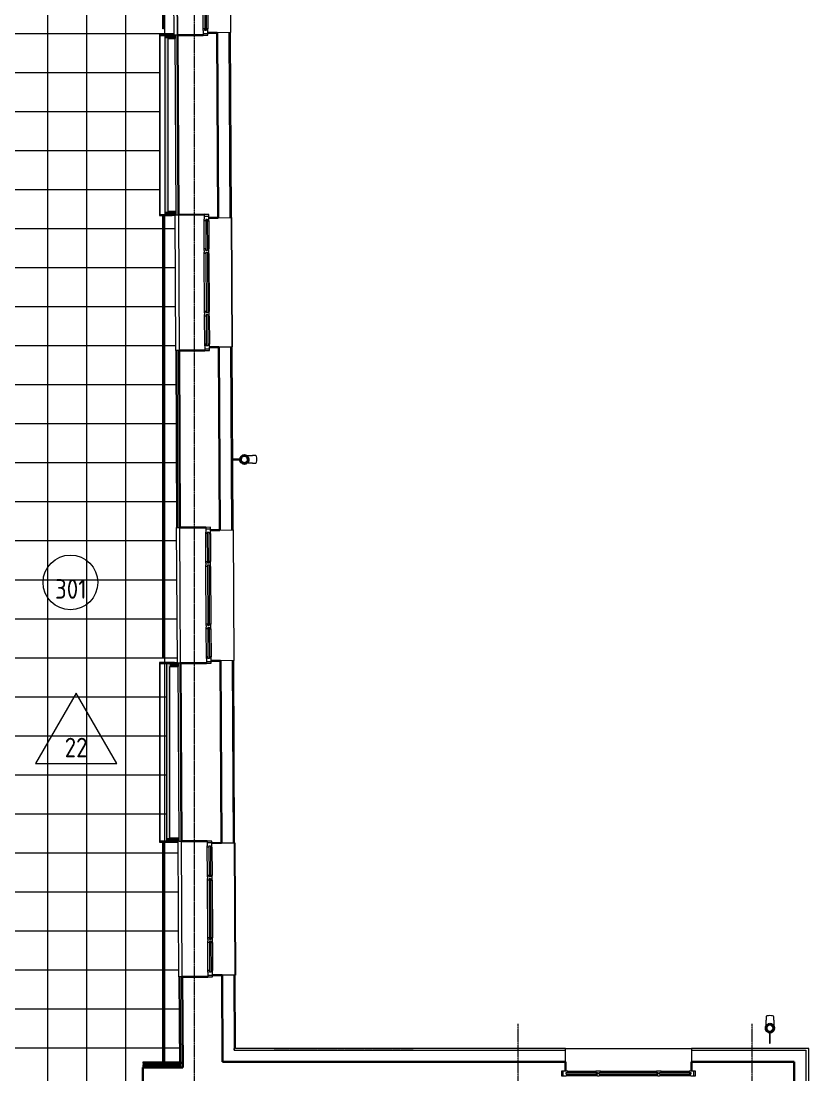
# Model space of a CAD drawing. Header units: millimetres. Extents: x -11798 to 72626, y -32713 to 44110.
# Drawn here: x 779 to 10875, y 20443 to 33950 of the extents above; entities that cross this region are included whole.
import ezdxf

# ---------------------------------------------------------------- set-up
doc = ezdxf.new("R2010")
doc.units = ezdxf.units.MM
doc.linetypes.add('ADSK_Линия сетки', pattern=[25, 20, -2.5, 0, -2.5])
doc.linetypes.add('ADSK_Штрихпунктирная 2 точки_ш15 п1_5 п1_5 п1_5', pattern=[19.5, 15, -1.5, 0, -1.5, 0, -1.5])
for name, color, linetype, lineweight in [('_ Окна', 7, 'Continuous', 9), ('Марки', 7, 'Continuous', 20), ('Марки помещений', 7, 'Continuous', 20), ('Обобщенные модели', 7, 'Continuous', 18), ('Окна', 7, 'Continuous', 9), ('Оси', 7, 'Continuous', 9), ('Перекрытие штриховка', 7, 'Continuous', 18), ('Стены внутренние', 7, 'Continuous', 18), ('Стены наружные', 7, 'Continuous', 18), ('Стены несущие', 7, 'Continuous', 30), ('Стены отделка', 7, 'Continuous', 30), ('Стены штриховка', 7, 'Continuous', 9)]:
    doc.layers.add(name, color=color, linetype=linetype, lineweight=lineweight)
doc.layers.add('Линии', color=7, linetype='Continuous', lineweight=9, true_color=0x00a600)
doc.styles.add('GOST Common_2', font='GOST_Common.ttf', dxfattribs={"width": 0.9, "height": 250})

# ---------------------------------------------------------------- blocks, each defined once
blk = doc.blocks.new('Водосток - Тип 1 _карниз больше 490мм_-5143036-План полов 3-го этажа')
at = {"layer": 'Обобщенные модели'}
for p, q in [((75, 306), (75, 264)), ((175, 264), (175, 306)), ((120, 109), (120, 10)), ((130, 10), (130, 109))]:
    blk.add_line(p, q, dxfattribs=at)
at = {"layer": 'Обобщенные модели', "flags": 128}
for points in [[(75, 173), (75, 174), (75, 177), (75, 180), (75, 183), (75, 186), (75, 190), (75, 193), (75, 197), (75, 201), (75, 205), (75, 210), (75, 214), (75, 219), (75, 224), (75, 229), (75, 234), (75, 239), (75, 245), (75, 250), (75, 256), (75, 261), (75, 264)], [(175, 264), (175, 258), (175, 252), (175, 247), (175, 242), (175, 236), (175, 231), (175, 226), (175, 221), (175, 216), (175, 212), (175, 207), (175, 203), (175, 199), (175, 195), (175, 191), (175, 188), (175, 184), (175, 181), (175, 178), (175, 175), (175, 173)]]:
    blk.add_lwpolyline(points, dxfattribs=at)
at = {"layer": 'Обобщенные модели'}
for start, end in [(90, 270), (270, 90)]:
    blk.add_arc((125, 160), 52, start, end, dxfattribs=at)
at = {"layer": 'Обобщенные модели', "lineweight": 40}
for start, end in [(90, 270), (270, 90)]:
    blk.add_arc((125, 160), 50, start, end, dxfattribs=at)
at = {"layer": 'Обобщенные модели'}
for start_param, end_param in [(4.712389, 6.283185), (3.141593, 4.712389)]:
    blk.add_ellipse((125, 306), major_axis=(-50, 0), ratio=0.309017, start_param=start_param, end_param=end_param, dxfattribs=at)
blk = doc.blocks.new('окно трехпол с фрамугой - 1675-2200_h___нов_ ок-23-2116831-План полов 3-го этажа')
at = {"layer": '_ Окна', "lineweight": 18}
for p, q in [((-777.5, 175), (-857.5, 175)), ((-857.5, 175), (-857.5, 115)), ((-797.5, 135), (-797.5, 155)), ((-797.5, 155), (-777.5, 155)), ((-777.5, 155), (-777.5, 175)), ((-357.5, 175), (-417.5, 175)), ((-417.5, 175), (-417.5, 155)), ((-417.5, 155), (-397.5, 155)), ((-397.5, 155), (-397.5, 135)), ((-377.5, 135), (-377.5, 155)), ((-377.5, 155), (-357.5, 155)), ((-357.5, 155), (-357.5, 175)), ((417.5, 175), (357.5, 175)), ((357.5, 175), (357.5, 155)), ((357.5, 155), (377.5, 155)), ((377.5, 155), (377.5, 135)), ((397.5, 135), (397.5, 155)), ((397.5, 155), (417.5, 155)), ((417.5, 155), (417.5, 175)), ((777.5, 175), (777.5, 155)), ((857.5, 175), (777.5, 175)), ((777.5, 155), (797.5, 155)), ((797.5, 155), (797.5, 135)), ((857.5, 115), (857.5, 175)), ((-857.5, 115), (-797.5, 115)), ((-797.5, 135), (-777.5, 135)), ((-777.5, 115), (-797.5, 115)), ((-777.5, 135), (-777.5, 115)), ((-417.5, 135), (-417.5, 115)), ((-397.5, 135), (-417.5, 135)), ((-397.5, 115), (-417.5, 115)), ((-397.5, 115), (-377.5, 115)), ((-377.5, 135), (-357.5, 135)), ((-357.5, 115), (-377.5, 115)), ((-357.5, 135), (-357.5, 115)), ((357.5, 135), (357.5, 115)), ((377.5, 135), (357.5, 135)), ((377.5, 115), (357.5, 115)), ((377.5, 115), (397.5, 115)), ((397.5, 135), (417.5, 135)), ((417.5, 115), (397.5, 115)), ((417.5, 135), (417.5, 115)), ((777.5, 135), (777.5, 115)), ((797.5, 135), (777.5, 135)), ((797.5, 115), (777.5, 115)), ((797.5, 115), (857.5, 115))]:
    blk.add_line(p, q, dxfattribs=at)
at = {"layer": '_ Окна'}
for p, q in [((-837.5, 115), (-837.5, 175)), ((-777.5, 155), (-417.5, 155)), ((-357.5, 155), (357.5, 155)), ((417.5, 155), (777.5, 155)), ((837.5, 115), (837.5, 175)), ((-797.5, 135), (-397.5, 135)), ((-377.5, 135), (377.5, 135)), ((397.5, 135), (797.5, 135))]:
    blk.add_line(p, q, dxfattribs=at)
at = {"layer": 'Окна'}
for p, q in [((-777.5, 175), (-417.5, 175)), ((-357.5, 175), (357.5, 175)), ((417.5, 175), (777.5, 175)), ((-417.5, 115), (-777.5, 115)), ((357.5, 115), (-357.5, 115)), ((777.5, 115), (417.5, 115))]:
    blk.add_line(p, q, dxfattribs=at)
blk = doc.blocks.new('окно трехпол с фрамугой - 1700-2320_h_ _нов_ ОК-26 Е30-2157666-План полов 3-го этажа')
at = {"layer": '_ Окна', "lineweight": 18}
for p, q in [((-790, 135), (-870, 135)), ((-870, 135), (-870, 75)), ((-870, 75), (-810, 75)), ((-810, 95), (-810, 115)), ((-810, 115), (-790, 115)), ((-810, 95), (-790, 95)), ((-790, 75), (-810, 75)), ((-790, 115), (-790, 135)), ((-790, 95), (-790, 75)), ((-370, 135), (-430, 135)), ((-430, 135), (-430, 115)), ((-430, 115), (-410, 115)), ((-430, 95), (-430, 75)), ((-410, 95), (-430, 95)), ((-410, 75), (-430, 75)), ((-410, 115), (-410, 95)), ((-410, 75), (-390, 75)), ((-390, 95), (-390, 115)), ((-390, 115), (-370, 115)), ((-390, 95), (-370, 95)), ((-370, 75), (-390, 75)), ((-370, 115), (-370, 135)), ((-370, 95), (-370, 75)), ((430, 135), (370, 135)), ((370, 135), (370, 115)), ((370, 115), (390, 115)), ((370, 95), (370, 75)), ((390, 95), (370, 95)), ((390, 75), (370, 75)), ((390, 115), (390, 95)), ((390, 75), (410, 75)), ((410, 95), (410, 115)), ((410, 115), (430, 115)), ((410, 95), (430, 95)), ((430, 75), (410, 75)), ((430, 115), (430, 135)), ((430, 95), (430, 75)), ((790, 135), (790, 115)), ((870, 135), (790, 135)), ((790, 115), (810, 115)), ((790, 95), (790, 75)), ((810, 95), (790, 95)), ((810, 75), (790, 75)), ((810, 115), (810, 95)), ((810, 75), (870, 75)), ((870, 75), (870, 135))]:
    blk.add_line(p, q, dxfattribs=at)
at = {"layer": '_ Окна'}
for p, q in [((-850, 75), (-850, 135)), ((-810, 95), (-410, 95)), ((-790, 115), (-430, 115)), ((-390, 95), (390, 95)), ((-370, 115), (370, 115)), ((410, 95), (810, 95)), ((430, 115), (790, 115)), ((850, 75), (850, 135))]:
    blk.add_line(p, q, dxfattribs=at)
at = {"layer": 'Окна'}
for p, q in [((-790, 135), (-430, 135)), ((-430, 75), (-790, 75)), ((-370, 135), (370, 135)), ((370, 75), (-370, 75)), ((430, 135), (790, 135)), ((790, 75), (430, 75))]:
    blk.add_line(p, q, dxfattribs=at)
blk = doc.blocks.new('окно трехпол с фрамугой - 1700-2320_h_ _нов_-2116844-План полов 3-го этажа')
at = {"layer": '_ Окна', "lineweight": 18}
for p, q in [((-790, 135), (-870, 135)), ((-870, 135), (-870, 75)), ((-870, 75), (-810, 75)), ((-810, 95), (-810, 115)), ((-810, 115), (-790, 115)), ((-810, 95), (-790, 95)), ((-790, 75), (-810, 75)), ((-790, 115), (-790, 135)), ((-790, 95), (-790, 75)), ((-370, 135), (-430, 135)), ((-430, 135), (-430, 115)), ((-430, 115), (-410, 115)), ((-430, 95), (-430, 75)), ((-410, 95), (-430, 95)), ((-410, 75), (-430, 75)), ((-410, 115), (-410, 95)), ((-410, 75), (-390, 75)), ((-390, 95), (-390, 115)), ((-390, 115), (-370, 115)), ((-390, 95), (-370, 95)), ((-370, 75), (-390, 75)), ((-370, 115), (-370, 135)), ((-370, 95), (-370, 75)), ((430, 135), (370, 135)), ((370, 135), (370, 115)), ((370, 115), (390, 115)), ((370, 95), (370, 75)), ((390, 95), (370, 95)), ((390, 75), (370, 75)), ((390, 115), (390, 95)), ((390, 75), (410, 75)), ((410, 95), (410, 115)), ((410, 115), (430, 115)), ((410, 95), (430, 95)), ((430, 75), (410, 75)), ((430, 115), (430, 135)), ((430, 95), (430, 75)), ((790, 135), (790, 115)), ((870, 135), (790, 135)), ((790, 115), (810, 115)), ((790, 95), (790, 75)), ((810, 95), (790, 95)), ((810, 75), (790, 75)), ((810, 115), (810, 95)), ((810, 75), (870, 75)), ((870, 75), (870, 135))]:
    blk.add_line(p, q, dxfattribs=at)
at = {"layer": '_ Окна'}
for p, q in [((-850, 75), (-850, 135)), ((-810, 95), (-410, 95)), ((-790, 115), (-430, 115)), ((-390, 95), (390, 95)), ((-370, 115), (370, 115)), ((410, 95), (810, 95)), ((430, 115), (790, 115)), ((850, 75), (850, 135))]:
    blk.add_line(p, q, dxfattribs=at)
at = {"layer": 'Окна'}
for p, q in [((-790, 135), (-430, 135)), ((-430, 75), (-790, 75)), ((-370, 135), (370, 135)), ((370, 75), (-370, 75)), ((430, 135), (790, 135)), ((790, 75), (430, 75))]:
    blk.add_line(p, q, dxfattribs=at)
blk = doc.blocks.new('окно трехпол с фрамугой - 1700-2320_h_ _нов_-2116842-План полов 3-го этажа')
at = {"layer": '_ Окна', "lineweight": 18}
for p, q in [((-790, 135), (-870, 135)), ((-870, 135), (-870, 75)), ((-870, 75), (-810, 75)), ((-810, 95), (-810, 115)), ((-810, 115), (-790, 115)), ((-810, 95), (-790, 95)), ((-790, 75), (-810, 75)), ((-790, 115), (-790, 135)), ((-790, 95), (-790, 75)), ((-370, 135), (-430, 135)), ((-430, 135), (-430, 115)), ((-430, 115), (-410, 115)), ((-430, 95), (-430, 75)), ((-410, 95), (-430, 95)), ((-410, 75), (-430, 75)), ((-410, 115), (-410, 95)), ((-410, 75), (-390, 75)), ((-390, 95), (-390, 115)), ((-390, 115), (-370, 115)), ((-390, 95), (-370, 95)), ((-370, 75), (-390, 75)), ((-370, 115), (-370, 135)), ((-370, 95), (-370, 75)), ((430, 135), (370, 135)), ((370, 135), (370, 115)), ((370, 115), (390, 115)), ((370, 95), (370, 75)), ((390, 95), (370, 95)), ((390, 75), (370, 75)), ((390, 115), (390, 95)), ((390, 75), (410, 75)), ((410, 95), (410, 115)), ((410, 115), (430, 115)), ((410, 95), (430, 95)), ((430, 75), (410, 75)), ((430, 115), (430, 135)), ((430, 95), (430, 75)), ((790, 135), (790, 115)), ((870, 135), (790, 135)), ((790, 115), (810, 115)), ((790, 95), (790, 75)), ((810, 95), (790, 95)), ((810, 75), (790, 75)), ((810, 115), (810, 95)), ((810, 75), (870, 75)), ((870, 75), (870, 135))]:
    blk.add_line(p, q, dxfattribs=at)
at = {"layer": '_ Окна'}
for p, q in [((-850, 75), (-850, 135)), ((-810, 95), (-410, 95)), ((-790, 115), (-430, 115)), ((-390, 95), (390, 95)), ((-370, 115), (370, 115)), ((410, 95), (810, 95)), ((430, 115), (790, 115)), ((850, 75), (850, 135))]:
    blk.add_line(p, q, dxfattribs=at)
at = {"layer": 'Окна'}
for p, q in [((-790, 135), (-430, 135)), ((-430, 75), (-790, 75)), ((-370, 135), (370, 135)), ((370, 75), (-370, 75)), ((430, 135), (790, 135)), ((790, 75), (430, 75))]:
    blk.add_line(p, q, dxfattribs=at)
blk = doc.blocks.new('окно трехпол с фрамугой - 1700-2320_h_ _нов_-2116361-План полов 3-го этажа')
at = {"layer": '_ Окна', "lineweight": 18}
for p, q in [((-790, 135), (-870, 135)), ((-870, 135), (-870, 75)), ((-870, 75), (-810, 75)), ((-810, 95), (-810, 115)), ((-810, 115), (-790, 115)), ((-810, 95), (-790, 95)), ((-790, 75), (-810, 75)), ((-790, 115), (-790, 135)), ((-790, 95), (-790, 75)), ((-370, 135), (-430, 135)), ((-430, 135), (-430, 115)), ((-430, 115), (-410, 115)), ((-430, 95), (-430, 75)), ((-410, 95), (-430, 95)), ((-410, 75), (-430, 75)), ((-410, 115), (-410, 95)), ((-410, 75), (-390, 75)), ((-390, 95), (-390, 115)), ((-390, 115), (-370, 115)), ((-390, 95), (-370, 95)), ((-370, 75), (-390, 75)), ((-370, 115), (-370, 135)), ((-370, 95), (-370, 75)), ((430, 135), (370, 135)), ((370, 135), (370, 115)), ((370, 115), (390, 115)), ((370, 95), (370, 75)), ((390, 95), (370, 95)), ((390, 75), (370, 75)), ((390, 115), (390, 95)), ((390, 75), (410, 75)), ((410, 95), (410, 115)), ((410, 115), (430, 115)), ((410, 95), (430, 95)), ((430, 75), (410, 75)), ((430, 115), (430, 135)), ((430, 95), (430, 75)), ((790, 135), (790, 115)), ((870, 135), (790, 135)), ((790, 115), (810, 115)), ((790, 95), (790, 75)), ((810, 95), (790, 95)), ((810, 75), (790, 75)), ((810, 115), (810, 95)), ((810, 75), (870, 75)), ((870, 75), (870, 135))]:
    blk.add_line(p, q, dxfattribs=at)
at = {"layer": '_ Окна'}
for p, q in [((-850, 75), (-850, 135)), ((-810, 95), (-410, 95)), ((-790, 115), (-430, 115)), ((-390, 95), (390, 95)), ((-370, 115), (370, 115)), ((410, 95), (810, 95)), ((430, 115), (790, 115)), ((850, 75), (850, 135))]:
    blk.add_line(p, q, dxfattribs=at)
at = {"layer": 'Окна'}
for p, q in [((-790, 135), (-430, 135)), ((-430, 75), (-790, 75)), ((-370, 135), (370, 135)), ((370, 75), (-370, 75)), ((430, 135), (790, 135)), ((790, 75), (430, 75))]:
    blk.add_line(p, q, dxfattribs=at)
blk = doc.blocks.new('Водосток - Тип 1 _карниз больше 490мм_-5137789-План полов 3-го этажа')
at = {"layer": 'Обобщенные модели', "lineweight": 9}
h = blk.add_hatch(dxfattribs=at)
h.set_pattern_fill('FP_66', color=256, style=0, pattern_type=2)
h.set_pattern_definition([(45, (-10250, -20882.53), (-106.066, 106.066), [])])
h.paths.add_polyline_path([(125, 110), (147, 115), (164, 129), (174, 149), (174, 171), (164, 191), (147, 205), (125, 210), (103, 204), (86, 191), (76, 171), (76, 149), (86, 129), (103, 115), (124, 110)])
at = {"layer": 'Обобщенные модели'}
for p, q in [((75, 306), (75, 264)), ((175, 264), (175, 306)), ((120, 109), (120, -30)), ((130, -30), (130, 109)), ((120, -30), (130, -30))]:
    blk.add_line(p, q, dxfattribs=at)
at = {"layer": 'Обобщенные модели', "flags": 128}
for points in [[(75, 173), (75, 174), (75, 177), (75, 180), (75, 183), (75, 186), (75, 190), (75, 193), (75, 197), (75, 201), (75, 205), (75, 210), (75, 214), (75, 219), (75, 224), (75, 229), (75, 234), (75, 239), (75, 245), (75, 250), (75, 256), (75, 261), (75, 264)], [(175, 264), (175, 258), (175, 252), (175, 247), (175, 242), (175, 236), (175, 231), (175, 226), (175, 221), (175, 216), (175, 212), (175, 207), (175, 203), (175, 199), (175, 195), (175, 191), (175, 188), (175, 184), (175, 181), (175, 178), (175, 175), (175, 173)]]:
    blk.add_lwpolyline(points, dxfattribs=at)
at = {"layer": 'Обобщенные модели'}
for start, end in [(90, 270), (270, 90)]:
    blk.add_arc((125, 160), 52, start, end, dxfattribs=at)
at = {"layer": 'Обобщенные модели', "lineweight": 40}
for start, end in [(90, 270), (270, 90)]:
    blk.add_arc((125, 160), 50, start, end, dxfattribs=at)
at = {"layer": 'Обобщенные модели'}
for start_param, end_param in [(4.712389, 6.283185), (3.141593, 4.712389)]:
    blk.add_ellipse((125, 306), major_axis=(-50, 0), ratio=0.309017, start_param=start_param, end_param=end_param, dxfattribs=at)
blk = doc.blocks.new('ADSK_Марка_Помещение_ОдноЗначение - Номер-159740-План полов 3-го этажа')
at = {"layer": 'Марки помещений'}
blk.add_circle((0, 0), 3.5, dxfattribs=at)
blk = doc.blocks.new('ADSK_Марка_ПерекрытиеПол - Экземпляр_Отделка пола-158379-План полов 3-го этажа')
at = {"layer": 'Марки', "color": 1, "true_color": 0xff0000}
for p, q in [((0, 9), (-5.2, 0)), ((5.2, 0), (0, 9)), ((-5.2, 0), (5.2, 0))]:
    blk.add_line(p, q, dxfattribs=at)

msp = doc.modelspace()

# ---------------------------------------------------------------- hatches: boundary and pattern name
at = {"layer": 'Перекрытие штриховка', "lineweight": 9, "true_color": 0x787878}
h = msp.add_hatch(dxfattribs=at)
h.set_pattern_fill('FP_16', color=8, style=0, pattern_type=2)
h.set_pattern_definition([(270, (10622.2, 22790.47), (500, 3e-14), []), (0, (10622.2, 22790.47), (0, 500), [])])
h.paths.add_polyline_path([(2656.288, 18658.136), (2658.288, 18658.136), (2658.275, 18660.136), (2656.308, 18658.155)])
h.paths.add_polyline_path([(152, 20572.136), (150, 20570.136), (152, 20570.136)])
h.paths.add_polyline_path([(152, 12403.783), (175, 12403.783), (175, 17577), (185, 17577), (185, 12403.783), (2663.958, 12403.783), (2623.372, 18645.136), (2314.747, 18645.136), (2314.747, 19965.136), (2324.747, 19965.136), (2324.747, 18655.136), (2656.308, 18655.136), (2656.288, 18658.136), (2329.747, 18658.136), (2329.747, 18660.136), (2327.747, 18660.136), (2327.747, 19998.136), (2329.747, 19998.136), (2329.747, 20000.136), (2327.747, 20000.136), (2327.747, 20010.136), (2339.747, 20010.136), (2339.747, 20572.136), (2807.464, 20572.136), (2807.347, 20595.136), (2339.747, 20595.136), (2339.747, 20605.136), (2807.296, 20605.136), (2792.895, 23426.386), (2605.402, 23426.386), (2605.402, 20612.525), (2593.402, 20612.525), (2593.402, 23426.386), (2552.63, 23426.386), (2552.63, 23428.386), (2550.63, 23428.386), (2550.63, 25728.326), (2552.63, 25728.326), (2552.63, 25730.326), (2781.246, 25730.326), (2752.141, 31456.299), (2605.402, 31456.299), (2605.402, 25799.699), (2593.402, 25799.699), (2593.402, 31456.299), (2552.63, 31456.299), (2552.63, 31458.299), (2550.63, 31458.299), (2550.63, 33776.758), (2552.63, 33776.758), (2552.63, 33778.758), (2740.336, 33778.758), (2729.239, 35740.947), (2605.402, 35740.947), (2605.402, 33851.02), (2593.402, 33851.02), (2593.402, 35740.947), (2487.87, 35740.947), (2487.87, 36357.867), (1766.074, 36365.483), (1766.916, 36375.052), (2487.87, 36367.868), (2487.87, 36390.869), (1766.398, 36398.058), (1766.518, 36450.059), (1682.008, 36450.055), (1684.081, 36446.38), (869.73, 35986.972), (865.308, 35994.81), (856.045, 35990.877), (831.048, 36035.187), (822.338, 36030.274), (817.916, 36038.112), (1551.927, 36452.197), (581.975, 36461.862), (756.548, 36358.74), (751.971, 36350.991), (760.581, 36345.905), (734.134, 36301.132), (742.744, 36296.046), (738.166, 36288.297), (449.731, 36458.68), (452.374, 36463.154), (366.978, 36463.255), (366.238, 36412.009), (185, 36413.815), (185, 36390.814), (366.238, 36389.008), (366.139, 36379.009), (185, 36380.814), (185, 35315), (175, 35315), (175, 36413.915), (152, 36413.815), (152, 35315), (120, 35315), (120, 35229.608), (124.5, 35232.206), (592, 34422.472), (584.206, 34417.972), (589.206, 34409.312), (544.172, 34383.312), (549.172, 34374.652), (541.378, 34370.152), (120, 35100), (120, 34130), (221.378, 34305.592), (229.172, 34301.092), (234.172, 34309.752), (279.206, 34283.752), (284.206, 34292.413), (292, 34287.913), (124.5, 33997.794), (120, 34000.392), (120, 33915), (152, 33915), (152, 27817), (120, 27817), (120, 27731.608), (124.5, 27734.206), (592, 26924.472), (584.206, 26919.972), (589.206, 26911.312), (544.172, 26885.312), (549.172, 26876.652), (541.378, 26872.152), (120, 27602), (120, 26632), (221.378, 26807.592), (229.172, 26803.092), (234.172, 26811.752), (279.206, 26785.752), (284.206, 26794.413), (292, 26789.913), (124.5, 26499.794), (120, 26502.392), (120, 26417), (152, 26417), (152, 20572.136), (175, 20572.136), (175, 26417), (185, 26417), (185, 20605.136), (339.747, 20605.136), (339.747, 20595.136), (185, 20595.136), (185, 20572.136), (339.747, 20572.136), (339.747, 20010.136), (352.542, 20010), (352.542, 19998.136), (152, 19998.136), (152, 19975.136), (352.542, 19975.136), (352.542, 19965.136), (185, 19965.136), (185, 18977), (175, 18977), (175, 19965.136), (152, 19965.136), (152, 18977), (140, 18977), (140, 18867.359), (592, 18084.472), (584.206, 18079.972), (589.206, 18071.312), (544.172, 18045.312), (549.172, 18036.652), (541.378, 18032.152), (140, 18727.359), (140, 17826.641), (221.378, 17967.592), (229.172, 17963.092), (234.172, 17971.752), (279.206, 17945.752), (284.206, 17954.413), (292, 17949.913), (140, 17686.641), (140, 17577), (152, 17577), (152, 12437.967)])
h.paths.add_polyline_path([(2696.959, 12403.783), (2656.308, 18645.136), (2633.375, 18644.801), (2675.001, 12403.783), (2679.367, 12403.783)])
h.paths.add_polyline_path([(152, 19998.136), (152, 20000.136), (150, 20000.136)])
h.paths.add_polyline_path([(2642.333, 23438.386), (2643.06, 23438.386), (2643.06, 25718.326), (2562.63, 25718.326), (2562.63, 23438.386), (2605.402, 23438.386)])
h.paths.add_polyline_path([(120, 26510), (121.706, 26512.954), (120, 26512.954)])
h.paths.add_polyline_path([(120, 27720.061), (121.706, 27721.046), (120, 27724), (120, 27721.046)])
h.paths.add_polyline_path([(185, 27817), (175, 27817), (175, 33915), (185, 33915), (185, 28717.307)])
h.paths.add_polyline_path([(120, 34008), (121.706, 34010.954), (120, 34010.954)])
h.paths.add_polyline_path([(120, 35218.061), (121.706, 35219.046), (120, 35222), (120, 35219.046)])
h.paths.add_polyline_path([(2730.159, 35780.947), (2727.071, 36355.484), (2527.87, 36357.469), (2527.87, 35780.947), (2729.239, 35780.947)])
h.paths.add_polyline_path([(2727.188, 36365.483), (2727.071, 36388.485), (2527.87, 36390.466), (2527.87, 36367.469), (2727.071, 36365.484)])
h.paths.add_polyline_path([(2729.072, 36388.466), (2728.961, 36390.366), (2727.239, 36388.485), (2729.061, 36388.466)])
h.paths.add_polyline_path([(152, 36414.144), (152, 36416.144), (150.247, 36415.915)])
h.paths.add_polyline_path([(123.619, 36426.427), (123.619, 36466.429), (120, 36466.425), (120, 36426.464)])
h.paths.add_polyline_path([(1670.95, 36449.306), (1673.921, 36450.982), (1670.527, 36450.055)])
h.paths.add_polyline_path([(462.918, 36461.343), (462.918, 36463.049), (459.981, 36463.078)])
at = {"layer": 'Стены внутренние'}
for points in [[(2662.63, 33726.758), (2752.601, 33726.758), (2752.402, 33765.937), (2752.402, 33766.758), (2622.63, 33766.758), (2622.63, 33726.758)], [(2643.06, 31508.299), (2662.63, 31508.299), (2662.63, 33726.758), (2622.63, 33726.758), (2622.63, 31508.299)], [(2643.06, 31468.299), (2757.221, 31468.299), (2757.221, 31508.299), (2622.63, 31508.299), (2622.63, 31468.299)], [(2643.06, 23478.386), (2683.06, 23478.386), (2683.06, 25718.326), (2643.06, 25718.326), (2643.06, 24669.104)], [(2793.31, 25678.326), (2793.51, 25678.326), (2794.081, 25717.611), (2793.31, 25718.326), (2683.06, 25718.326), (2683.06, 25678.326)], [(2792.895, 23438.386), (2799.917, 23438.64), (2799.917, 23478.386), (2643.06, 23478.386), (2643.06, 23438.386), (2683.06, 23438.386)]]:
    msp.add_hatch(color=256, dxfattribs=at).paths.add_polyline_path(points)

# ---------------------------------------------------------------- linework, layer by layer
at = {"layer": 'Линии', "color": 7, "linetype": 'ADSK_Штрихпунктирная 2 точки_ш15 п1_5 п1_5 п1_5'}
msp.add_line((4023.806, 20782.525), (5804.806, 20782.525), dxfattribs=at)
at = {"layer": 'Оси', "linetype": 'ADSK_Линия сетки'}
for p, q in [((2999.565, -5665.072), (2999.565, 43356.344)), ((7149.565, -5665.072), (7149.565, 21097.974)), ((10149.565, -5665.072), (10149.565, 21097.974))]:
    msp.add_line(p, q, dxfattribs=at)
at = {"layer": 'Стены внутренние'}
for p, q in [((2593.402, 33851.02), (2593.402, 35740.947)), ((2605.402, 35740.947), (2605.402, 33851.02)), ((2782.391, 33768.089), (2773.547, 35508.067)), ((2773.547, 35508.067), (2782.391, 33768.089)), ((2605.402, 33851.02), (2593.402, 33851.02)), ((2593.402, 25799.699), (2593.402, 31456.299)), ((2605.402, 31456.299), (2605.402, 25799.699)), ((2794.084, 31467.69), (2802.928, 29727.713)), ((2823.3, 25719.759), (2814.456, 27459.737)), ((2605.402, 25799.699), (2593.402, 25799.699)), ((2593.402, 20612.525), (2593.402, 23426.386)), ((2605.402, 23426.386), (2605.402, 20612.525)), ((2843.738, 21698.815), (2834.894, 23438.792)), ((2605.402, 20612.525), (2593.402, 20612.525))]:
    msp.add_line(p, q, dxfattribs=at)
at = {"layer": 'Стены наружные'}
for p, q in [((2740.336, 33778.758), (2731.548, 35507.853)), ((3453.742, 35471.524), (3462.23, 33801.545)), ((3454.747, 35470.529), (3463.216, 33804.263)), ((2702.336, 33778.758), (2740.336, 33778.758)), ((2752.337, 33778.758), (2752.392, 33767.937)), ((3463.216, 33804.263), (3462.216, 33804.258)), ((2752.141, 31456.299), (2714.141, 31456.299)), ((2760.928, 29727.499), (2752.141, 31456.299)), ((2764.084, 31467.538), (2764.141, 31456.299)), ((3475.27, 31432.832), (3474.27, 31432.827)), ((3482.716, 29771.168), (3474.278, 31431.147)), ((3475.27, 31432.832), (3483.693, 29775.604)), ((3482.693, 29775.599), (3483.693, 29775.604)), ((2781.246, 25730.326), (2772.456, 27459.523)), ((3494.625, 27428.194), (3503.139, 25753.215)), ((3494.631, 27427.022), (3495.631, 27427.027)), ((3495.631, 27427.027), (3504.134, 25754.174)), ((2743.245, 25730.326), (2781.246, 25730.326)), ((2793.246, 25730.326), (2793.3, 25719.607)), ((3504.134, 25754.174), (3503.134, 25754.169)), ((2801.738, 21698.601), (2792.956, 23426.386)), ((2804.895, 23438.386), (2799.917, 23438.386)), ((3523.627, 21722.271), (3515.012, 23417.249)), ((3516.013, 23417.028), (3515.013, 23417.023)), ((3516.013, 23417.028), (3524.632, 21721.383)), ((3524.632, 21721.383), (3523.632, 21721.378)), ((7755.418, 20782.525), (9370.418, 20782.525))]:
    msp.add_line(p, q, dxfattribs=at)
at = {"layer": 'Стены несущие'}
for p, q in [((3112.387, 33769.767), (2782.391, 33768.089)), ((2782.391, 33768.089), (2794.084, 31467.69)), ((3292.232, 33800.681), (3172.234, 33800.071)), ((3292.232, 33800.681), (3304.281, 31430.283)), ((2794.084, 31467.69), (3124.08, 31469.367)), ((3184.282, 31429.673), (3304.281, 31430.283)), ((3132.924, 29729.39), (2802.928, 29727.713)), ((2802.928, 29727.713), (2814.456, 27459.737)), ((3312.718, 29770.304), (3192.72, 29769.694)), ((3324.627, 27427.33), (3312.718, 29770.304)), ((2814.456, 27459.737), (3144.452, 27461.414)), ((3204.629, 27426.72), (3324.627, 27427.33)), ((3153.296, 25721.437), (2823.3, 25719.759)), ((2823.3, 25719.759), (2834.894, 23438.792)), ((3333.141, 25752.351), (3213.142, 25751.741)), ((3333.141, 25752.351), (3345.014, 23416.385)), ((2834.894, 23438.792), (3164.89, 23440.47)), ((3225.016, 23415.775), (3345.014, 23416.385)), ((3173.734, 21700.492), (2843.738, 21698.815)), ((2843.738, 21698.815), (2849.627, 20540.136)), ((3353.63, 21721.407), (3233.631, 21720.797)), ((3353.63, 21721.407), (3359.266, 20612.525)), ((2849.627, 20540.136), (2339.747, 20540.136)), ((2339.747, 20540.136), (2339.747, 20030.136)), ((3359.266, 20612.525), (7755.418, 20612.525)), ((7755.418, 20492.525), (7755.418, 20612.525)), ((9370.418, 20612.525), (10685, 20612.525)), ((9370.418, 20612.525), (9370.418, 20492.525)), ((10685, 20612.525), (10685, 14471))]:
    msp.add_line(p, q, dxfattribs=at)
at = {"layer": 'Стены отделка', "lineweight": 9}
for p, q in [((2550.63, 33776.758), (2550.63, 31458.299)), ((2702.336, 33778.758), (2552.63, 33778.758)), ((2562.63, 33766.758), (2757.221, 33766.758)), ((2562.63, 31468.299), (2562.63, 33766.758)), ((2622.63, 33766.758), (2622.63, 31468.299)), ((2702.392, 33767.683), (2702.336, 33778.758)), ((2782.391, 33768.089), (2702.392, 33767.683)), ((2764.08, 31468.299), (2752.392, 33767.937)), ((2757.221, 33726.758), (2757.221, 33766.758)), ((2794.084, 31467.69), (2782.391, 33768.089)), ((3462.23, 33801.545), (3292.232, 33800.681)), ((3442.23, 33801.444), (3442.24, 33799.444)), ((3474.278, 31431.147), (3462.23, 33801.545)), ((2662.63, 33726.758), (2757.221, 33726.758)), ((2662.63, 31508.299), (2662.63, 33726.758)), ((2757.221, 31508.299), (2662.63, 31508.299)), ((2757.221, 31468.299), (2757.221, 31508.299)), ((2552.63, 31456.299), (2714.141, 31456.299)), ((2764.08, 31468.299), (2562.63, 31468.299)), ((2714.085, 31467.283), (2794.084, 31467.69)), ((2714.141, 31456.299), (2714.085, 31467.283)), ((2764.084, 31467.538), (2764.08, 31468.299)), ((3304.281, 31430.283), (3474.278, 31431.147)), ((2802.928, 29727.713), (2760.928, 29727.499)), ((2760.928, 29727.499), (2772.456, 27459.523)), ((3482.716, 29771.168), (3312.718, 29770.304)), ((3494.625, 27428.194), (3482.716, 29771.168)), ((2772.456, 27459.523), (2814.456, 27459.737)), ((3324.627, 27427.33), (3494.625, 27428.194)), ((2550.63, 25728.326), (2550.63, 23428.386)), ((2743.245, 25730.326), (2552.63, 25730.326)), ((2562.63, 23438.386), (2562.63, 25718.326)), ((2562.63, 25718.326), (2798.087, 25718.326)), ((2643.06, 25718.326), (2643.06, 23438.386)), ((2683.06, 25678.326), (2798.087, 25678.326)), ((2683.06, 23478.386), (2683.06, 25678.326)), ((2743.301, 25719.353), (2743.245, 25730.326)), ((2823.3, 25719.759), (2743.301, 25719.353)), ((2804.894, 23438.64), (2793.3, 25719.607)), ((2798.087, 25678.326), (2798.087, 25718.326)), ((3503.139, 25753.215), (3333.141, 25752.351)), ((3483.139, 25753.114), (3483.149, 25751.114)), ((3515.012, 23417.249), (3503.139, 25753.215)), ((2552.63, 23426.386), (2792.956, 23426.386)), ((2799.917, 23438.386), (2562.63, 23438.386)), ((2799.917, 23478.386), (2683.06, 23478.386)), ((2792.956, 23426.386), (2792.895, 23438.386)), ((2799.917, 23438.386), (2799.917, 23478.386)), ((2804.894, 23438.64), (2834.894, 23438.792)), ((3345.014, 23416.385), (3515.012, 23417.249)), ((2843.738, 21698.815), (2801.738, 21698.601)), ((2801.738, 21698.601), (2807.525, 20560.136)), ((2813.738, 21698.662), (2813.743, 21697.662)), ((3523.627, 21722.271), (3353.63, 21721.407)), ((3503.628, 21722.169), (3503.633, 21721.169)), ((3528.404, 20782.525), (3523.627, 21722.271)), ((3358.504, 20762.525), (3363.61, 20762.525)), ((3363.61, 20762.525), (3363.61, 20612.525)), ((3508.505, 20762.525), (3508.404, 20782.525)), ((3508.505, 20782.525), (3508.505, 20762.525)), ((7755.418, 20782.525), (3528.404, 20782.525)), ((7755.418, 20612.525), (7755.418, 20782.525)), ((10875, 20782.525), (9370.418, 20782.525)), ((9370.418, 20782.525), (9370.418, 20612.525)), ((9370.418, 20762.525), (9371.418, 20762.525)), ((10685, 20762.525), (10835, 20762.525)), ((10835, 20762.525), (10835, 14471)), ((10875, 14471), (10875, 20782.525)), ((2819.297, 20605.136), (2339.747, 20605.136)), ((2339.747, 20605.136), (2339.747, 20595.136)), ((2339.747, 20595.136), (2819.347, 20595.136)), ((2339.747, 20572.136), (2339.747, 20540.136)), ((2819.464, 20572.136), (2339.747, 20572.136)), ((2339.747, 20560.136), (2807.525, 20560.136)), ((2819.525, 20560.136), (2819.623, 20540.877)), ((2819.623, 20540.877), (2849.623, 20541.03)), ((2819.627, 20540.136), (2819.627, 20560.136)), ((9370.418, 20612.525), (9370.418, 20612.525))]:
    msp.add_line(p, q, dxfattribs=at)
at = {"layer": 'Стены штриховка'}
for p, q in [((2552.63, 33778.758), (2550.63, 33778.758)), ((2550.63, 33778.758), (2550.63, 33776.758)), ((2702.346, 33776.758), (2550.63, 33776.758)), ((2552.63, 33778.758), (2552.63, 31456.299)), ((3442.24, 33799.444), (3454.279, 31431.045)), ((2550.63, 31458.299), (2714.13, 31458.299)), ((2550.63, 31458.299), (2550.63, 31456.299)), ((2550.63, 31456.299), (2552.63, 31456.299)), ((2762.928, 29727.509), (2774.456, 27459.534)), ((2772.928, 29727.56), (2784.456, 27459.584)), ((3462.716, 29771.067), (3474.625, 27428.092)), ((2552.63, 25730.326), (2550.63, 25730.326)), ((2550.63, 25730.326), (2550.63, 25728.326)), ((2743.255, 25728.326), (2550.63, 25728.326)), ((2552.63, 25730.326), (2552.63, 23426.386)), ((3483.149, 25751.114), (3495.012, 23417.147)), ((2550.63, 23428.386), (2792.946, 23428.386)), ((2550.63, 23428.386), (2550.63, 23426.386)), ((2550.63, 23426.386), (2552.63, 23426.386)), ((2803.738, 21698.611), (2809.525, 20560.136)), ((2813.743, 21697.662), (2819.525, 20560.136)), ((3503.633, 21721.169), (3508.404, 20782.525)), ((3508.505, 20762.525), (7755.418, 20762.525)), ((9371.418, 20762.525), (10685, 20762.525)), ((2819.474, 20570.136), (2339.747, 20570.136)), ((2807.525, 20560.136), (2819.525, 20560.136)), ((2819.297, 20605.136), (2849.297, 20605.136)), ((2819.347, 20595.136), (2849.348, 20595.136))]:
    msp.add_line(p, q, dxfattribs=at)

# ---------------------------------------------------------------- block references
at = {"layer": 'Марки', "color": 1, "true_color": 0xff0000, "xscale": 99.99999999999993, "yscale": 99.99999999999993, "zscale": 99.99999999999993}
msp.add_blockref('ADSK_Марка_ПерекрытиеПол - Экземпляр_Отделка пола-158379-План полов 3-го этажа', (1484.814, 24435.124), dxfattribs=at)
at = {"layer": 'Марки помещений', "xscale": 99.99999999999993, "yscale": 99.99999999999993, "zscale": 99.99999999999993}
msp.add_blockref('ADSK_Марка_Помещение_ОдноЗначение - Номер-159740-План полов 3-го этажа', (1410.63, 26755.588), dxfattribs=at)
at = {"layer": 'Обобщенные модели', "rotation": 270.2912255442424}
msp.add_blockref('Водосток - Тип 1 _карниз больше 490мм_-5143036-План полов 3-го этажа', (3479.401, 28455.874), dxfattribs=at)
at = {"layer": 'Обобщенные модели'}
msp.add_blockref('Водосток - Тип 1 _карниз больше 490мм_-5137789-План полов 3-го этажа', (10250, 20882.525), dxfattribs=at)
at = {"layer": 'Окна', "rotation": 270.2912255442426}
for name, p in [('окно трехпол с фрамугой - 1700-2320_h_ _нов_-2116361-План полов 3-го этажа', (3032.966, 34639.374)), ('окно трехпол с фрамугой - 1700-2320_h_ _нов_-2116842-План полов 3-го этажа', (3053.503, 30598.997)), ('окно трехпол с фрамугой - 1700-2320_h_ _нов_-2116844-План полов 3-го этажа', (3073.875, 26591.044)), ('окно трехпол с фрамугой - 1700-2320_h_ _нов_ ОК-26 Е30-2157666-План полов 3-го этажа', (3094.313, 22570.1))]:
    msp.add_blockref(name, p, dxfattribs=at)
at = {"layer": 'Окна'}
msp.add_blockref('окно трехпол с фрамугой - 1675-2200_h___нов_ ок-23-2116831-План полов 3-го этажа', (8562.918, 20317.525), dxfattribs=at)

# ---------------------------------------------------------------- texts
at = {"layer": 'Марки', "color": 1, "lineweight": 9, "true_color": 0xff0000, "insert": (1483.782, 24639.55), "char_height": 250, "width": 327.6, "attachment_point": 5, "line_spacing_factor": 1.022766, "style": 'GOST Common_2'}
msp.add_mtext('\\pxqc,t1.44,2.88,4.32,5.76,7.2,8.64,10.08,11.52,12.96,14.4,15.84,17.28,18.72,20.16,21.6,23.04,24.48,25.92,27.36,28.8,30.24,31.68,33.12,34.56,36,37.44,38.88,40.32,41.76,43.2,44.64,46.08;{22}', dxfattribs=at)
at = {"layer": 'Марки помещений', "lineweight": 9, "insert": (1415.573, 26672.006), "char_height": 250, "width": 441, "attachment_point": 5, "line_spacing_factor": 1.022766, "style": 'GOST Common_2'}
msp.add_mtext('\\pxqc,t1.8,3.6,5.4,7.2,9,10.8,12.6,14.4,16.2,18,19.8,21.6,23.4,25.2,27,28.8,30.6,32.4,34.2,36,37.8,39.6,41.4,43.2,45,46.8,48.6,50.4,52.2,54,55.8,57.6;{301}', dxfattribs=at)

doc.saveas('drawing.dxf')
